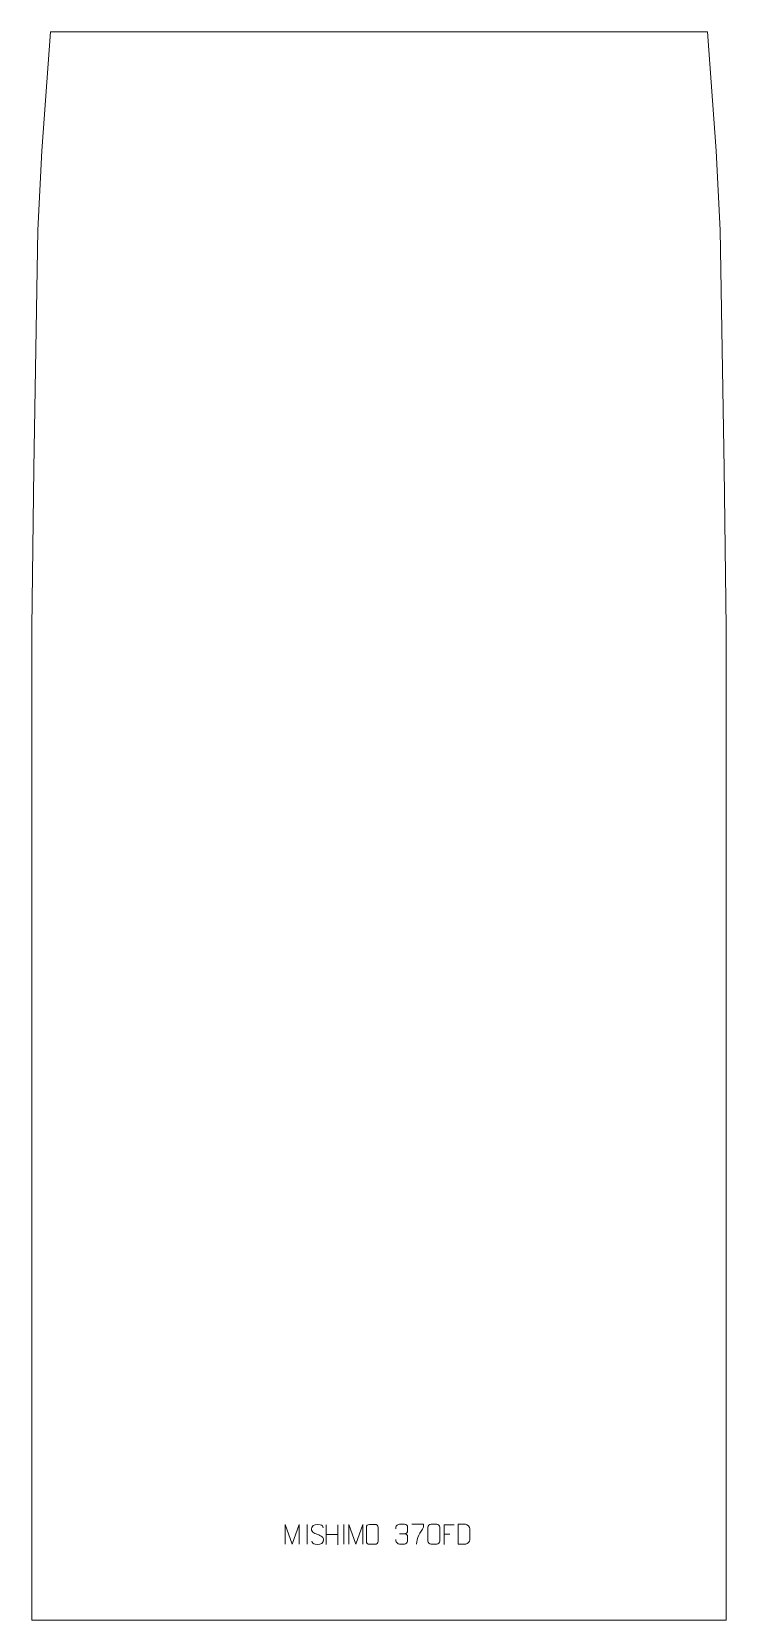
# Model space of a CAD drawing. Header units: millimetres. Extents: x -426 to 449, y -1325 to 675.
import ezdxf

# ---------------------------------------------------------------- set-up
doc = ezdxf.new("R2010")
doc.units = ezdxf.units.MM
doc.header["$MEASUREMENT"] = 0
doc.layers.add('layer 1', color=7, linetype='Continuous')

msp = doc.modelspace()

# ---------------------------------------------------------------- linework, layer by layer
at = {"layer": 'layer 1', "color": 242, "lineweight": 9}
msp.add_open_spline([(425.039, 675.0003), (425.039, 675.0003), (436.2903, 524.999), (436.2903, 524.999), (436.2903, 524.999), (436.2903, 524.999), (441.2897, 424.9986), (441.2897, 424.9986), (441.2897, 424.9986), (441.2897, 424.9986), (446.2891, 124.9999), (446.2891, 124.9999), (446.2891, 124.9999), (446.2891, 124.9999), (448.7888, -75.0007), (448.7888, -75.0007), (448.7888, -75.0007), (448.7888, -75.0007), (448.7888, -1324.999), (448.7888, -1324.999), (448.7888, -1324.999), (448.7888, -1324.999), (-426.211, -1324.999), (-426.211, -1324.999), (-426.211, -1324.999), (-426.211, -1324.999), (-426.211, -75.0007), (-426.211, -75.0007), (-426.211, -75.0007), (-426.211, -75.0007), (-423.7097, 124.9999), (-423.7097, 124.9999), (-423.7097, 124.9999), (-423.7097, 124.9999), (-418.7103, 424.9986), (-418.7103, 424.9986), (-418.7103, 424.9986), (-418.7103, 424.9986), (-413.7109, 524.999), (-413.7109, 524.999), (-413.7109, 524.999), (-413.7109, 524.999), (-402.4591, 675.0003), (-402.4591, 675.0003), (-402.4591, 675.0003), (-402.4591, 675.0003), (425.039, 675.0003), (425.039, 675.0003)], degree=3, knots=[0, 0, 0, 0, 0.076923077, 0.076923077, 0.076923077, 0.076923077, 0.153846154, 0.153846154, 0.153846154, 0.153846154, 0.230769231, 0.230769231, 0.230769231, 0.230769231, 0.307692308, 0.307692308, 0.307692308, 0.307692308, 0.384615385, 0.384615385, 0.384615385, 0.384615385, 0.461538462, 0.461538462, 0.461538462, 0.461538462, 0.538461538, 0.538461538, 0.538461538, 0.538461538, 0.615384615, 0.615384615, 0.615384615, 0.615384615, 0.692307692, 0.692307692, 0.692307692, 0.692307692, 0.769230769, 0.769230769, 0.769230769, 0.769230769, 0.846153846, 0.846153846, 0.846153846, 0.846153846, 1, 1, 1, 1], dxfattribs=at)
at = {"layer": 'layer 1', "color": 250, "lineweight": 9}
for points, knots in [([(-106.9062, -1229.3505), (-106.9062, -1229.3505), (-106.9062, -1204.3864), (-106.9062, -1204.3864), (-106.9062, -1204.3864), (-106.9062, -1204.3864), (-97.9789, -1229.3505), (-97.9789, -1229.3505), (-97.9789, -1229.3505), (-97.9789, -1229.3505), (-89.2168, -1204.387), (-89.2168, -1204.387), (-89.2168, -1204.387), (-89.2168, -1204.387), (-89.2168, -1229.3505), (-89.2168, -1229.3505)], [0, 0, 0, 0, 0.2, 0.2, 0.2, 0.2, 0.4, 0.4, 0.4, 0.4, 0.6, 0.6, 0.6, 0.6, 1, 1, 1, 1]), ([(-106.8654, -1229.3592), (-106.8654, -1229.3592), (-106.8654, -1204.4013), (-106.8654, -1204.4013), (-106.8654, -1204.4013), (-106.8654, -1204.4013), (-97.9403, -1229.3592), (-97.9403, -1229.3592), (-97.9403, -1229.3592), (-97.9403, -1229.3592), (-89.1804, -1204.4018), (-89.1804, -1204.4018), (-89.1804, -1204.4018), (-89.1804, -1204.4018), (-89.1804, -1229.3592), (-89.1804, -1229.3592)], [0, 0, 0, 0, 0.2, 0.2, 0.2, 0.2, 0.4, 0.4, 0.4, 0.4, 0.6, 0.6, 0.6, 0.6, 1, 1, 1, 1]), ([(-66.1804, -1216.8805), (-70.4287, -1215.4101), (-75.3368, -1213.6143), (-73.3317, -1208.094), (-73.3317, -1208.094), (-71.8282, -1203.9541), (-66.6146, -1204.3426), (-63.011, -1204.9437), (-63.011, -1204.9437), (-60.1504, -1205.4209), (-59.2857, -1206.6341), (-58.9751, -1208.7182)], [0, 0, 0, 0, 0.25, 0.25, 0.25, 0.25, 0.5, 0.5, 0.5, 0.5, 1, 1, 1, 1]), ([(-66.1804, -1216.8806), (-62.1618, -1218.5273), (-57.1323, -1220.4156), (-58.9663, -1225.7759), (-58.9663, -1225.7759), (-60.4261, -1230.0423), (-65.3369, -1229.7856), (-69.063, -1229.2309), (-69.063, -1229.2309), (-71.813, -1228.8211), (-73.0339, -1227.6076), (-73.4119, -1225.4954)], [0, 0, 0, 0, 0.25, 0.25, 0.25, 0.25, 0.5, 0.5, 0.5, 0.5, 1, 1, 1, 1]), ([(-26.9062, -1229.3505), (-26.9062, -1229.3505), (-26.9062, -1204.3864), (-26.9062, -1204.3864), (-26.9062, -1204.3864), (-26.9062, -1204.3864), (-17.9789, -1229.3505), (-17.9789, -1229.3505), (-17.9789, -1229.3505), (-17.9789, -1229.3505), (-9.2168, -1204.387), (-9.2168, -1204.387), (-9.2168, -1204.387), (-9.2168, -1204.387), (-9.2168, -1229.3505), (-9.2168, -1229.3505)], [0, 0, 0, 0, 0.2, 0.2, 0.2, 0.2, 0.4, 0.4, 0.4, 0.4, 0.6, 0.6, 0.6, 0.6, 1, 1, 1, 1]), ([(-0.7364, -1204.3923), (1.5893, -1204.3923), (3.9154, -1204.3923), (6.2415, -1204.3923), (6.2415, -1204.3923), (8.1881, -1204.3567), (10.1795, -1205.8483), (10.2062, -1208.2859), (10.2062, -1208.2859), (10.2058, -1214.0328), (10.2058, -1219.7801), (10.2062, -1225.5278), (10.2062, -1225.5278), (10.0664, -1227.8512), (8.3892, -1229.3308), (6.2415, -1229.3416), (6.2415, -1229.3416), (3.9096, -1229.3412), (1.5777, -1229.3412), (-0.7538, -1229.3416), (-0.7538, -1229.3416), (-2.6788, -1229.447), (-4.6509, -1227.5625), (-4.6397, -1225.5452), (-4.6397, -1225.5452), (-4.6394, -1219.7751), (-4.6394, -1214.0054), (-4.6397, -1208.2361), (-4.6397, -1208.2361), (-4.6355, -1206.098), (-2.8888, -1204.3788), (-0.7364, -1204.3923)], [0, 0, 0, 0, 0.111111111, 0.111111111, 0.111111111, 0.111111111, 0.222222222, 0.222222222, 0.222222222, 0.222222222, 0.333333333, 0.333333333, 0.333333333, 0.333333333, 0.444444444, 0.444444444, 0.444444444, 0.444444444, 0.555555556, 0.555555556, 0.555555556, 0.555555556, 0.666666667, 0.666666667, 0.666666667, 0.666666667, 0.777777778, 0.777777778, 0.777777778, 0.777777778, 1, 1, 1, 1]), ([(32.5698, -1209.8708), (32.5698, -1209.8708), (32.5698, -1208.0136), (32.5698, -1208.0136), (32.5698, -1208.0136), (32.5555, -1206.2717), (35.22, -1204.1536), (37.2791, -1204.1763), (37.2791, -1204.1763), (39.3432, -1204.1763), (41.4072, -1204.1763), (43.4709, -1204.1763), (43.4709, -1204.1763), (45.6654, -1204.1675), (47.2637, -1206.0143), (47.3081, -1207.9264), (47.3081, -1207.9264), (47.3077, -1209.3615), (47.3077, -1210.7966), (47.3081, -1212.2321), (47.3081, -1212.2321), (47.2595, -1213.8856), (45.6569, -1216.1156), (43.4586, -1216.1056), (43.4586, -1216.1056), (45.6623, -1216.1168), (47.2703, -1217.92), (47.3243, -1219.9795), (47.3243, -1219.9795), (47.3239, -1221.7642), (47.3239, -1223.5489), (47.3243, -1225.334), (47.3243, -1225.334), (47.3344, -1227.3954), (45.2795, -1229.1585), (43.4586, -1229.1504), (43.4586, -1229.1504), (41.3933, -1229.1501), (39.3281, -1229.1501), (37.2625, -1229.1504), (37.2625, -1229.1504), (35.0939, -1229.1389), (32.5629, -1226.7387), (32.5443, -1225.2769), (32.5443, -1225.2769), (32.5443, -1225.2769), (32.5443, -1223.3683), (32.5443, -1223.3683)], [0, 0, 0, 0, 0.076923077, 0.076923077, 0.076923077, 0.076923077, 0.153846154, 0.153846154, 0.153846154, 0.153846154, 0.230769231, 0.230769231, 0.230769231, 0.230769231, 0.307692308, 0.307692308, 0.307692308, 0.307692308, 0.384615385, 0.384615385, 0.384615385, 0.384615385, 0.461538462, 0.461538462, 0.461538462, 0.461538462, 0.538461538, 0.538461538, 0.538461538, 0.538461538, 0.615384615, 0.615384615, 0.615384615, 0.615384615, 0.692307692, 0.692307692, 0.692307692, 0.692307692, 0.769230769, 0.769230769, 0.769230769, 0.769230769, 0.846153846, 0.846153846, 0.846153846, 0.846153846, 1, 1, 1, 1]), ([(52.6298, -1204.1941), (52.6298, -1204.1941), (67.4459, -1204.1941), (67.4459, -1204.1941), (67.4459, -1204.1941), (67.4456, -1205.4437), (67.4456, -1206.6933), (67.4459, -1207.9431), (67.4459, -1207.9431), (63.4515, -1213.9402), (58.5363, -1221.7738), (58.5363, -1229.1526)], [0, 0, 0, 0, 0.25, 0.25, 0.25, 0.25, 0.5, 0.5, 0.5, 0.5, 1, 1, 1, 1]), ([(76.9025, -1204.1271), (79.2692, -1204.1271), (81.6363, -1204.1271), (84.0034, -1204.1271), (84.0034, -1204.1271), (85.9844, -1204.0915), (88.0109, -1205.5862), (88.038, -1208.0289), (88.038, -1208.0289), (88.0376, -1213.7877), (88.0376, -1219.547), (88.038, -1225.3066), (88.038, -1225.3066), (87.8958, -1227.6348), (86.189, -1229.1174), (84.0034, -1229.1283), (84.0034, -1229.1283), (81.6304, -1229.1279), (79.2574, -1229.1279), (76.8848, -1229.1283), (76.8848, -1229.1283), (74.9259, -1229.2339), (72.919, -1227.3455), (72.9304, -1225.324), (72.9304, -1225.324), (72.9307, -1219.5419), (72.9307, -1213.7603), (72.9304, -1207.979), (72.9304, -1207.979), (72.9347, -1205.8364), (74.7122, -1204.1136), (76.9025, -1204.1271)], [0, 0, 0, 0, 0.111111111, 0.111111111, 0.111111111, 0.111111111, 0.222222222, 0.222222222, 0.222222222, 0.222222222, 0.333333333, 0.333333333, 0.333333333, 0.333333333, 0.444444444, 0.444444444, 0.444444444, 0.444444444, 0.555555556, 0.555555556, 0.555555556, 0.555555556, 0.666666667, 0.666666667, 0.666666667, 0.666666667, 0.777777778, 0.777777778, 0.777777778, 0.777777778, 1, 1, 1, 1]), ([(76.9053, -1204.1421), (79.2714, -1204.1421), (81.6379, -1204.1421), (84.0044, -1204.1421), (84.0044, -1204.1421), (85.9849, -1204.1065), (88.0109, -1205.6008), (88.038, -1208.0429), (88.038, -1208.0429), (88.0376, -1213.8003), (88.0376, -1219.5581), (88.038, -1225.3163), (88.038, -1225.3163), (87.8959, -1227.6439), (86.1895, -1229.1262), (84.0044, -1229.137), (84.0044, -1229.137), (81.632, -1229.1366), (79.2596, -1229.1366), (76.8876, -1229.137), (76.8876, -1229.137), (74.9291, -1229.2426), (72.9227, -1227.3547), (72.9341, -1225.3337), (72.9341, -1225.3337), (72.9345, -1219.5531), (72.9345, -1213.7728), (72.9341, -1207.993), (72.9341, -1207.993), (72.9384, -1205.851), (74.7155, -1204.1285), (76.9053, -1204.1421)], [0, 0, 0, 0, 0.111111111, 0.111111111, 0.111111111, 0.111111111, 0.222222222, 0.222222222, 0.222222222, 0.222222222, 0.333333333, 0.333333333, 0.333333333, 0.333333333, 0.444444444, 0.444444444, 0.444444444, 0.444444444, 0.555555556, 0.555555556, 0.555555556, 0.555555556, 0.666666667, 0.666666667, 0.666666667, 0.666666667, 0.777777778, 0.777777778, 0.777777778, 0.777777778, 1, 1, 1, 1]), ([(106.1454, -1204.7617), (106.1454, -1204.7617), (93.3763, -1204.7617), (93.3763, -1204.7617), (93.3763, -1204.7617), (93.3763, -1204.7617), (93.3763, -1229.7153), (93.3763, -1229.7153)], [0, 0, 0, 0, 0.333333333, 0.333333333, 0.333333333, 0.333333333, 1, 1, 1, 1]), ([(111.1539, -1229.09), (113.4667, -1229.0896), (118.3766, -1229.1136), (120.6891, -1229.1139), (120.6891, -1229.1139), (122.5984, -1229.2193), (125.8899, -1225.6777), (125.8788, -1223.6604), (125.8788, -1223.6604), (125.8784, -1217.8903), (125.8784, -1215.7206), (125.8788, -1209.9513), (125.8788, -1209.9513), (125.8746, -1207.8132), (122.5276, -1204.1531), (120.3927, -1204.1666), (120.3927, -1204.1666), (118.086, -1204.1666), (113.4001, -1204.1666), (111.093, -1204.1666), (111.093, -1204.1666), (111.0934, -1209.9135), (111.1542, -1223.3427), (111.1539, -1229.09)], [0, 0, 0, 0, 0.142857143, 0.142857143, 0.142857143, 0.142857143, 0.285714286, 0.285714286, 0.285714286, 0.285714286, 0.428571429, 0.428571429, 0.428571429, 0.428571429, 0.571428571, 0.571428571, 0.571428571, 0.571428571, 0.714285714, 0.714285714, 0.714285714, 0.714285714, 1, 1, 1, 1])]:
    msp.add_open_spline(points, degree=3, knots=knots, dxfattribs=at)
for points in [[(-79.1804, -1204.3934), (-79.1804, -1204.3934), (-79.1804, -1229.3675), (-79.1804, -1229.3675)], [(-55.3446, -1204.9982), (-55.3446, -1204.9982), (-55.3446, -1229.7757), (-55.3446, -1229.7757)], [(-55.3446, -1216.8805), (-55.3446, -1216.8805), (-40.7013, -1216.8801), (-40.7013, -1216.8801)], [(-40.7013, -1204.9982), (-40.7013, -1204.9982), (-40.7013, -1229.9517), (-40.7013, -1229.9517)], [(-33.1804, -1204.3934), (-33.1804, -1204.3934), (-33.1804, -1229.3675), (-33.1804, -1229.3675)], [(37.2795, -1216.116), (37.2795, -1216.116), (43.4759, -1216.116), (43.4759, -1216.116)], [(93.3763, -1216.6414), (93.3763, -1216.6414), (100.486, -1216.6414), (100.486, -1216.6414)]]:
    msp.add_open_spline(points, degree=3, dxfattribs=at)

doc.saveas('drawing.dxf')
